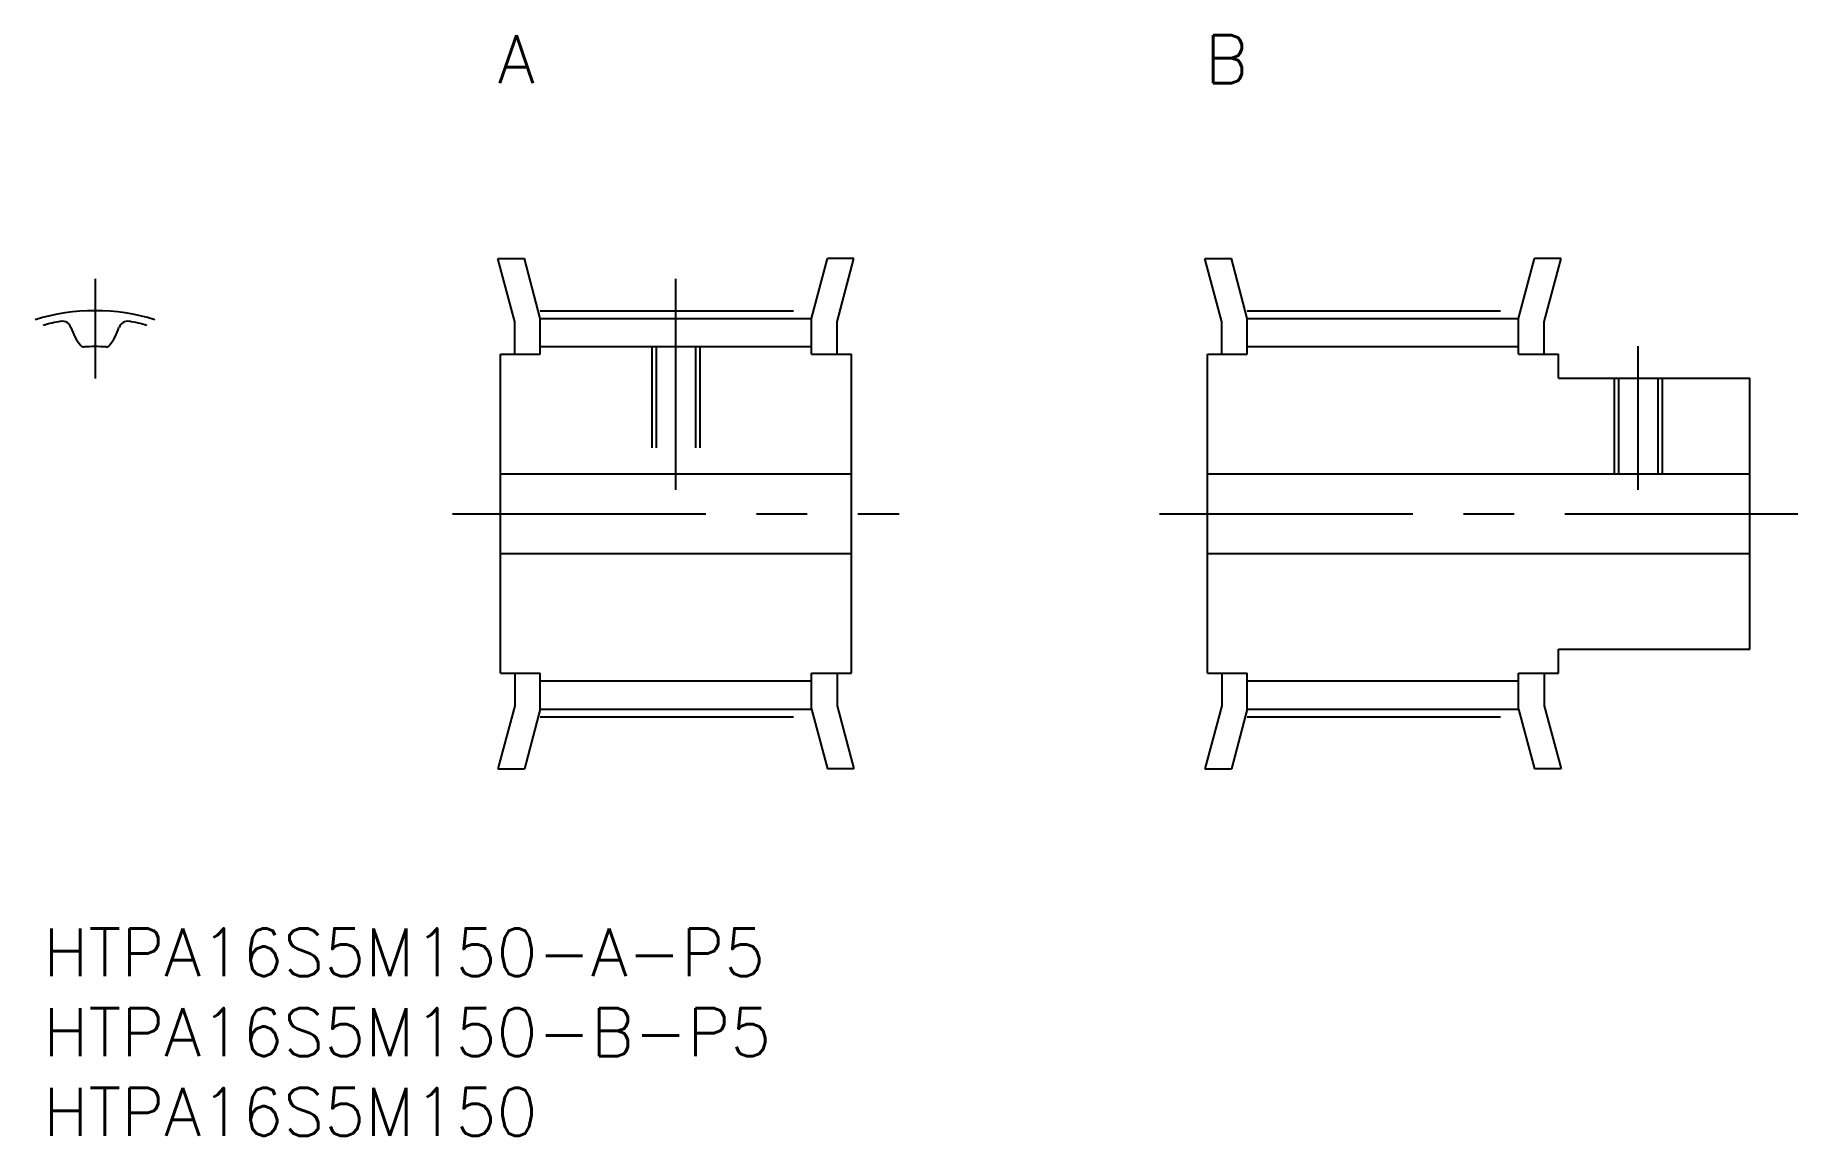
# Model space of a CAD drawing. Extents: x 0 to 110, y -13 to 56.
import ezdxf

# ---------------------------------------------------------------- set-up
doc = ezdxf.new("R2010")
doc.units = 0
doc.header["$LTSCALE"] = 0.5
doc.linetypes.add('CENTER', pattern=[50.8, 31.75, -6.35, 6.35, -6.35])
doc.linetypes.add('DASHED', pattern=[19.05, 12.7, -6.35])
for name, color, linetype in [('MSM_CENTER', 1, 'CENTER'), ('MSM_CONTINUOUS', 7, 'CONTINUOUS'), ('MSM_DASHED', 4, 'DASHED'), ('MSM_PART_NUMBER', 7, 'CONTINUOUS')]:
    doc.layers.add(name, color=color, linetype=linetype)
doc.styles.get("Standard").update_dxf_attribs({"font": 'txt.shx', "height": 3, "bigfont": 'bigfont.shx'})

# ---------------------------------------------------------------- blocks, each defined once
blk = doc.blocks.new('*U3')
at = {"layer": 'MSM_PART_NUMBER'}
blk.add_text('HTPA16S5M150-A-P5', height=3, dxfattribs=at).set_placement((0, -3))
blk = doc.blocks.new('*U4')
at = {"layer": 'MSM_PART_NUMBER'}
blk.add_text('HTPA16S5M150-B-P5', height=3, dxfattribs=at).set_placement((0, -8))
blk = doc.blocks.new('*U5')
at = {"layer": 'MSM_PART_NUMBER'}
blk.add_text('HTPA16S5M150', height=3, dxfattribs=at).set_placement((0, -13))
blk = doc.blocks.new('*U6')
at = {"layer": 'MSM_PART_NUMBER'}
blk.add_text('A', height=3, dxfattribs=at).set_placement((28.5, 53))
blk = doc.blocks.new('*U7')
at = {"layer": 'MSM_PART_NUMBER'}
blk.add_text('B', height=3, dxfattribs=at).set_placement((72.82, 53))

msp = doc.modelspace()

# ---------------------------------------------------------------- linework, layer by layer
at = {"layer": 'MSM_CENTER'}
for p, q in [((3.25, 40.73), (3.25, 34.48)), ((39.66, 27.5), (39.66, 40.73)), ((31.16, 38.73), (48.16, 38.73)), ((75.48, 38.73), (92.48, 38.73)), ((99.98, 27.5), (99.98, 36.5)), ((25.66, 26), (53.66, 26)), ((69.98, 26), (109.98, 26)), ((31.16, 13.27), (48.16, 13.27)), ((75.48, 13.27), (92.48, 13.27))]:
    msp.add_line(p, q, dxfattribs=at)
msp.add_arc((3.25, 26), 12.73, 72.8677, 107.1323, dxfattribs=at)
at = {"layer": 'MSM_CONTINUOUS'}
for p, q in [((28.5, 42), (30.16, 42)), ((29.56, 38.04), (28.5, 42)), ((31.16, 38.25), (30.16, 42)), ((48.16, 38.25), (49.17, 42)), ((50.82, 42), (49.17, 42)), ((49.76, 38.04), (50.82, 42)), ((73.88, 38.04), (72.82, 42)), ((72.82, 42), (74.48, 42)), ((75.48, 38.25), (74.48, 42)), ((92.48, 38.25), (93.49, 42)), ((95.15, 42), (93.49, 42)), ((94.08, 38.04), (95.15, 42)), ((29.56, 36), (29.56, 38.04)), ((31.16, 38.25), (48.16, 38.25)), ((31.16, 36), (31.16, 38.25)), ((48.16, 36), (48.16, 38.25)), ((49.76, 36), (49.76, 38.04)), ((73.88, 36), (73.88, 38.04)), ((75.48, 38.25), (92.48, 38.25)), ((75.48, 36), (75.48, 38.25)), ((92.48, 36), (92.48, 38.25)), ((94.08, 36), (94.08, 38.04)), ((31.16, 36.48), (48.16, 36.48)), ((75.48, 36.48), (92.48, 36.48)), ((28.66, 16), (28.66, 36)), ((28.66, 36), (31.16, 36)), ((48.16, 36), (50.66, 36)), ((50.66, 16), (50.66, 36)), ((72.98, 16), (72.98, 36)), ((72.98, 36), (75.48, 36)), ((92.48, 36), (94.98, 36)), ((94.98, 34.5), (94.98, 36)), ((94.98, 34.5), (106.98, 34.5)), ((106.98, 17.5), (106.98, 34.5)), ((28.66, 28.5), (50.66, 28.5)), ((72.98, 28.5), (106.98, 28.5)), ((28.66, 23.5), (50.66, 23.5)), ((72.98, 23.5), (106.98, 23.5)), ((94.98, 17.5), (106.98, 17.5)), ((94.98, 16), (94.98, 17.5)), ((28.66, 16), (31.16, 16)), ((29.56, 16), (29.56, 13.96)), ((31.16, 13.75), (31.16, 16)), ((31.16, 15.52), (48.16, 15.52)), ((48.16, 16), (50.66, 16)), ((48.16, 13.75), (48.16, 16)), ((49.76, 16), (49.76, 13.96)), ((72.98, 16), (75.48, 16)), ((73.88, 16), (73.88, 13.96)), ((75.48, 13.75), (75.48, 16)), ((75.48, 15.52), (92.48, 15.52)), ((92.48, 16), (94.98, 16)), ((92.48, 13.75), (92.48, 16)), ((94.08, 16), (94.08, 13.96)), ((29.56, 13.96), (28.5, 10)), ((31.16, 13.75), (30.16, 10)), ((31.16, 13.75), (48.16, 13.75)), ((48.16, 13.75), (49.17, 10)), ((49.76, 13.96), (50.82, 10)), ((73.88, 13.96), (72.82, 10)), ((75.48, 13.75), (74.48, 10)), ((75.48, 13.75), (92.48, 13.75)), ((92.48, 13.75), (93.49, 10)), ((94.08, 13.96), (95.15, 10)), ((28.5, 10), (30.16, 10)), ((50.82, 10), (49.17, 10)), ((72.82, 10), (74.48, 10)), ((95.15, 10), (93.49, 10))]:
    msp.add_line(p, q, dxfattribs=at)
for centre, radius, start, end in [((3.25, 26), 12.25, 100.0267, 105.3851), ((1.21, 37.52), 0.55, 16.8609, 100.0193), ((4.87, 38.63), 3.27, 196.8609, 219.5075), ((1.62, 38.63), 3.27, 320.4925, 343.1391), ((5.29, 37.52), 0.55, 79.9807, 163.1391), ((3.25, 26), 12.25, 74.6149, 79.9807), ((2.54, 36.71), 0.25, 219.5075, 273.7882), ((3.25, 26), 10.48, 86.2118, 93.7882), ((3.96, 36.71), 0.25, 266.2118, 320.4925)]:
    msp.add_arc(centre, radius, start, end, dxfattribs=at)
at = {"layer": 'MSM_DASHED'}
for p, q in [((38.16, 36.48), (38.16, 28.5)), ((38.43, 36.48), (38.43, 28.5)), ((40.89, 36.48), (40.89, 28.5)), ((41.16, 36.48), (41.16, 28.5)), ((98.48, 34.5), (98.48, 28.5)), ((98.75, 34.5), (98.75, 28.5)), ((101.21, 34.5), (101.21, 28.5)), ((101.48, 34.5), (101.48, 28.5))]:
    msp.add_line(p, q, dxfattribs=at)

# ---------------------------------------------------------------- block references
at = {"layer": 'MSM_CONTINUOUS'}
for name in ['*U6', '*U7', '*U3', '*U4', '*U5']:
    msp.add_blockref(name, (0, 0), dxfattribs=at)

doc.saveas('drawing.dxf')
